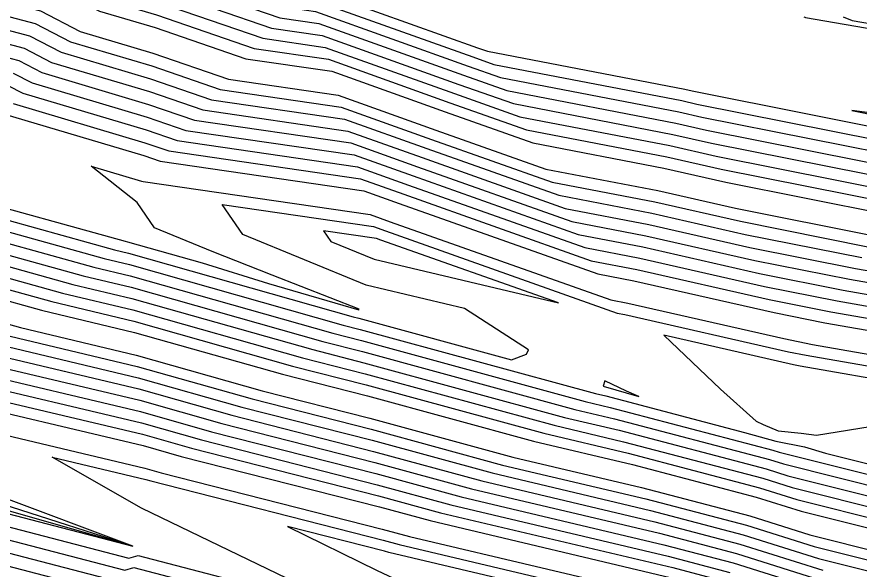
# Model space of a CAD drawing. Header units: millimetres. Extents: x 1157528 to 1158127, y 1280646 to 1281429.
# Drawn here: x 1157855.7 to 1157924.3, y 1281160.8 to 1281205.8 of the extents above; entities that cross this region are included whole.
import ezdxf

# ---------------------------------------------------------------- set-up
doc = ezdxf.new("R2010")
doc.units = ezdxf.units.MM
doc.layers.add('OCTUBRE', color=31, linetype='Continuous')

msp = doc.modelspace()

# ---------------------------------------------------------------- linework, layer by layer
at = {"layer": 'OCTUBRE', "flags": 128}
for points, elevation in [([(1157855.462, 1281229.074), (1157856.14, 1281229.078), (1157856.506, 1281228.612), (1157862.236, 1281224.817), (1157861.827, 1281224.951), (1157863.104, 1281224.088), (1157863.401, 1281223.786), (1157868.34, 1281219.867), (1157869.067, 1281218.997), (1157871.099, 1281215.807), (1157875.158, 1281210.119), (1157874.132, 1281209.973), (1157879.218, 1281208.225), (1157879.505, 1281208.183), (1157893.178, 1281203.288), (1157893.993, 1281202.999), (1157910.056, 1281199.908), (1157910.647, 1281199.774), (1157929.958, 1281195.93)], 321), ([(1157855.642, 1281220.541), (1157858.469, 1281218.901), (1157859.55, 1281217.606), (1157860.009, 1281216.885), (1157860.926, 1281215.6), (1157860.201, 1281215.496), (1157862.157, 1281213.874), (1157867.111, 1281211.294), (1157867.543, 1281211.166), (1157878.522, 1281207.392), (1157879.766, 1281207.211), (1157892.805, 1281202.543), (1157894.521, 1281201.934), (1157909.812, 1281198.992), (1157911.039, 1281198.713), (1157929.457, 1281195.048)], 321.5), ([(1157849.923, 1281215.867), (1157855.905, 1281216.479), (1157859.672, 1281213.65), (1157860.747, 1281213.367), (1157866.333, 1281210.458), (1157867.45, 1281210.126), (1157877.826, 1281206.56), (1157880.028, 1281206.239), (1157892.431, 1281201.798), (1157895.049, 1281200.87), (1157909.568, 1281198.076), (1157911.431, 1281197.652), (1157928.955, 1281194.165)], 322), ([(1157854.681, 1281215.461), (1157858.012, 1281212.96), (1157860.305, 1281212.356), (1157865.554, 1281209.622), (1157867.357, 1281209.086), (1157877.13, 1281205.727), (1157880.289, 1281205.267), (1157892.057, 1281201.053), (1157895.578, 1281199.805), (1157909.324, 1281197.16), (1157911.823, 1281196.592), (1157928.454, 1281193.282)], 322.5), ([(1157853.458, 1281214.442), (1157856.351, 1281212.27), (1157859.864, 1281211.344), (1157864.775, 1281208.787), (1157867.264, 1281208.046), (1157876.433, 1281204.894), (1157880.55, 1281204.294), (1157891.684, 1281200.308), (1157896.106, 1281198.741), (1157909.081, 1281196.244), (1157912.215, 1281195.531), (1157927.952, 1281192.399)], 323), ([(1157854.691, 1281211.579), (1157859.422, 1281210.333), (1157863.997, 1281207.951), (1157867.171, 1281207.006), (1157875.737, 1281204.062), (1157880.811, 1281203.322), (1157891.31, 1281199.563), (1157896.634, 1281197.676), (1157908.837, 1281195.328), (1157912.606, 1281194.471), (1157927.451, 1281191.516)], 323.5), ([(1157853.03, 1281210.889), (1157858.98, 1281209.322), (1157863.218, 1281207.115), (1157867.078, 1281205.966), (1157875.041, 1281203.229), (1157881.072, 1281202.35), (1157890.936, 1281198.818), (1157897.162, 1281196.612), (1157908.593, 1281194.412), (1157912.998, 1281193.41), (1157926.949, 1281190.634)], 324), ([(1157851.37, 1281210.199), (1157858.538, 1281208.31), (1157862.439, 1281206.279), (1157866.985, 1281204.926), (1157874.345, 1281202.396), (1157881.333, 1281201.378), (1157890.563, 1281198.073), (1157897.69, 1281195.547), (1157908.349, 1281193.496), (1157913.39, 1281192.35), (1157926.448, 1281189.751)], 324.5), ([(1157848.049, 1281208.818), (1157857.654, 1281206.288), (1157860.882, 1281204.607), (1157866.799, 1281202.846), (1157872.953, 1281200.731), (1157881.855, 1281199.433), (1157889.815, 1281196.583), (1157898.746, 1281193.418), (1157907.861, 1281191.665), (1157914.174, 1281190.228), (1157925.444, 1281187.985)], 325.5), ([(1157846.389, 1281208.128), (1157857.212, 1281205.276), (1157860.103, 1281203.771), (1157866.706, 1281201.806), (1157872.257, 1281199.898), (1157882.117, 1281198.461), (1157889.442, 1281195.838), (1157899.274, 1281192.354), (1157907.617, 1281190.749), (1157914.566, 1281189.168), (1157924.943, 1281187.103)], 326), ([(1157845.744, 1281207.17), (1157856.77, 1281204.265), (1157859.324, 1281202.935), (1157866.613, 1281200.766), (1157871.56, 1281199.065), (1157882.378, 1281197.489), (1157889.068, 1281195.093), (1157899.802, 1281191.289), (1157907.373, 1281189.833), (1157914.957, 1281188.107), (1157924.441, 1281186.22)], 326.5), ([(1157846.756, 1281205.776), (1157856.328, 1281203.254), (1157858.546, 1281202.099), (1157866.52, 1281199.726), (1157870.864, 1281198.233), (1157882.639, 1281196.516), (1157888.695, 1281194.348), (1157900.33, 1281190.225), (1157907.129, 1281188.917), (1157915.349, 1281187.047), (1157923.94, 1281185.337), (1157934.553, 1281183.483)], 327), ([(1157919.724, 1281205.806), (1157919.798, 1281205.786), (1157919.861, 1281205.758), (1157931.978, 1281203.675)], 320.5), ([(1157922.933, 1281205.815), (1157923.652, 1281205.499), (1157952.72, 1281200.501)], 319.5), ([(1157847.769, 1281204.381), (1157855.887, 1281202.242), (1157857.767, 1281201.263), (1157866.426, 1281198.686), (1157870.168, 1281197.4), (1157882.9, 1281195.544), (1157888.321, 1281193.603), (1157900.858, 1281189.16), (1157906.885, 1281188.001), (1157915.741, 1281185.986), (1157923.438, 1281184.454), (1157934.866, 1281182.458)], 327.5), ([(1157855.445, 1281201.231), (1157856.988, 1281200.427), (1157866.333, 1281197.646), (1157869.472, 1281196.567), (1157883.161, 1281194.572), (1157887.947, 1281192.858), (1157901.386, 1281188.096), (1157906.642, 1281187.085), (1157916.133, 1281184.925), (1157922.937, 1281183.571), (1157935.178, 1281181.433)], 328), ([(1157855.003, 1281200.22), (1157856.209, 1281199.591), (1157866.24, 1281196.606), (1157868.776, 1281195.735), (1157883.422, 1281193.6), (1157887.574, 1281192.113), (1157901.914, 1281187.032), (1157906.398, 1281186.169), (1157916.525, 1281183.865), (1157922.435, 1281182.689), (1157935.491, 1281180.408)], 328.5), ([(1157855.431, 1281198.755), (1157866.147, 1281195.566), (1157868.08, 1281194.902), (1157883.683, 1281192.627), (1157887.2, 1281191.368), (1157902.442, 1281185.967), (1157906.154, 1281185.253), (1157916.917, 1281182.804), (1157921.934, 1281181.806), (1157935.804, 1281179.383)], 329), ([(1157854.652, 1281197.919), (1157866.054, 1281194.526), (1157867.383, 1281194.069), (1157883.944, 1281191.655), (1157886.826, 1281190.623), (1157902.97, 1281184.903), (1157905.91, 1281184.337), (1157917.308, 1281181.744), (1157921.432, 1281180.923), (1157936.116, 1281178.358)], 329.5), ([(1157930.566, 1281197.252), (1157923.619, 1281198.175), (1157930.46, 1281196.813)], 320.5), ([(1157825.233, 1281196.348), (1157825.21, 1281196.228), (1157824.387, 1281189.325), (1157824.47, 1281189.114), (1157826.767, 1281182.999), (1157826.767, 1281182.998), (1157828.356, 1281179.584), (1157828.51, 1281179.558), (1157828.523, 1281179.466), (1157828.714, 1281179.391), (1157830.424, 1281178.759), (1157830.47, 1281178.737), (1157830.607, 1281178.839), (1157830.629, 1281178.83), (1157830.643, 1281178.81), (1157831.252, 1281178.064), (1157846.282, 1281175.711), (1157847.707, 1281175.329), (1157849.251, 1281174.901), (1157866.009, 1281170.923), (1157869.1, 1281170.046), (1157885.228, 1281165.938), (1157889.33, 1281164.819), (1157909.434, 1281160.064)], 339.5), ([(1157850.992, 1281191.306), (1157864.527, 1281187.553), (1157864.742, 1281187.501), (1157870.812, 1281185.78), (1157876.206, 1281184.111), (1157883.553, 1281181.971), (1157883.566, 1281182.02), (1157876.49, 1281184.779), (1157871.627, 1281186.726), (1157866.934, 1281188.646), (1157865.517, 1281190.706), (1157861.773, 1281193.665), (1157865.868, 1281192.446), (1157865.991, 1281192.404), (1157884.467, 1281189.711), (1157886.079, 1281189.133), (1157904.026, 1281182.774), (1157905.422, 1281182.505), (1157918.092, 1281179.622), (1157920.429, 1281179.157), (1157936.741, 1281176.308)], 330.5), ([(1157850.809, 1281190.418), (1157863.679, 1281186.85), (1157864.813, 1281186.58), (1157883.083, 1281181.399), (1157883.554, 1281181.279), (1157895.963, 1281177.893), (1157897.165, 1281178.366), (1157897.35, 1281178.707), (1157892.122, 1281182.08), (1157884.148, 1281183.981), (1157874.098, 1281188.093), (1157872.419, 1281190.533), (1157884.728, 1281188.738), (1157885.705, 1281188.388), (1157904.554, 1281181.709), (1157905.178, 1281181.589), (1157918.484, 1281178.562), (1157919.927, 1281178.275), (1157937.054, 1281175.283)], 331), ([(1157850.627, 1281189.531), (1157862.83, 1281186.147), (1157864.883, 1281185.659), (1157882.26, 1281180.731), (1157883.653, 1281180.377), (1157902.776, 1281175.158), (1157903.614, 1281174.96), (1157914.907, 1281171.994), (1157917.447, 1281171.279), (1157919.795, 1281170.815), (1157921.483, 1281170.32), (1157936.817, 1281166.472)], 331.5), ([(1157850.444, 1281188.643), (1157861.981, 1281185.444), (1157864.954, 1281184.738), (1157881.438, 1281180.063), (1157883.751, 1281179.474), (1157901.936, 1281174.512), (1157903.978, 1281174.029), (1157917.201, 1281170.556), (1157917.729, 1281170.39), (1157936.226, 1281165.748)], 332), ([(1157850.262, 1281187.756), (1157861.133, 1281184.741), (1157865.024, 1281183.817), (1157880.615, 1281179.396), (1157883.85, 1281178.572), (1157901.095, 1281173.866), (1157904.342, 1281173.098), (1157916.933, 1281169.791), (1157918.083, 1281169.43), (1157935.635, 1281165.025)], 332.5), ([(1157850.079, 1281186.868), (1157860.284, 1281184.038), (1157865.094, 1281182.896), (1157879.793, 1281178.728), (1157883.948, 1281177.669), (1157900.255, 1281173.22), (1157904.705, 1281172.167), (1157916.665, 1281169.026), (1157918.438, 1281168.469), (1157935.044, 1281164.302)], 333), ([(1157849.897, 1281185.981), (1157859.435, 1281183.335), (1157865.165, 1281181.975), (1157878.97, 1281178.06), (1157884.047, 1281176.767), (1157899.415, 1281172.573), (1157905.069, 1281171.236), (1157916.396, 1281168.261), (1157918.792, 1281167.509), (1157934.453, 1281163.578)], 333.5), ([(1157849.714, 1281185.093), (1157858.587, 1281182.633), (1157865.235, 1281181.054), (1157878.148, 1281177.392), (1157884.145, 1281175.865), (1157898.574, 1281171.927), (1157905.433, 1281170.305), (1157916.128, 1281167.496), (1157919.146, 1281166.548), (1157933.862, 1281162.855)], 334), ([(1157849.532, 1281184.205), (1157857.738, 1281181.93), (1157865.306, 1281180.133), (1157877.325, 1281176.724), (1157884.243, 1281174.962), (1157897.734, 1281171.281), (1157905.797, 1281169.374), (1157915.86, 1281166.731), (1157919.5, 1281165.588), (1157933.271, 1281162.132)], 334.5), ([(1157849.167, 1281182.43), (1157856.041, 1281180.524), (1157865.446, 1281178.291), (1157875.68, 1281175.389), (1157884.44, 1281173.158), (1157896.053, 1281169.989), (1157906.524, 1281167.512), (1157915.323, 1281165.201), (1157920.208, 1281163.667), (1157932.089, 1281160.685)], 335.5), ([(1157855.192, 1281179.821), (1157865.517, 1281177.37), (1157874.858, 1281174.721), (1157884.539, 1281172.255), (1157895.213, 1281169.342), (1157906.888, 1281166.581), (1157915.054, 1281164.436), (1157920.563, 1281162.706), (1157931.498, 1281159.962)], 336), ([(1157854.343, 1281179.118), (1157865.587, 1281176.449), (1157874.035, 1281174.053), (1157884.637, 1281171.353), (1157894.373, 1281168.696), (1157907.251, 1281165.65), (1157914.786, 1281163.671), (1157920.917, 1281161.746), (1157930.907, 1281159.238)], 336.5), ([(1157853.495, 1281178.415), (1157865.657, 1281175.528), (1157873.213, 1281173.385), (1157884.736, 1281170.45), (1157893.532, 1281168.05), (1157907.615, 1281164.719), (1157914.518, 1281162.906), (1157921.271, 1281160.785)], 337), ([(1157852.646, 1281177.713), (1157865.728, 1281174.607), (1157872.39, 1281172.717), (1157884.834, 1281169.548), (1157892.692, 1281167.404), (1157907.979, 1281163.788), (1157914.249, 1281162.141), (1157921.625, 1281159.825)], 337.5), ([(1157851.797, 1281177.01), (1157865.798, 1281173.686), (1157871.568, 1281172.049), (1157884.933, 1281168.646), (1157891.851, 1281166.758), (1157908.343, 1281162.857), (1157913.981, 1281161.376), (1157921.979, 1281158.864)], 338), ([(1157850.949, 1281176.307), (1157865.869, 1281172.765), (1157870.745, 1281171.382), (1157885.031, 1281167.743), (1157891.011, 1281166.111), (1157908.706, 1281161.926), (1157913.713, 1281160.611)], 338.5), ([(1157850.1, 1281175.604), (1157865.939, 1281171.844), (1157869.923, 1281170.714), (1157885.129, 1281166.841), (1157890.171, 1281165.465), (1157909.07, 1281160.995), (1157913.444, 1281159.846)], 339), ([(1157847.554, 1281173.496), (1157866.15, 1281169.081), (1157867.455, 1281168.71), (1157885.425, 1281164.134), (1157887.65, 1281163.527), (1157910.161, 1281158.202)], 340.5), ([(1157878.505, 1281159.728), (1157865.88, 1281165.838), (1157865.861, 1281165.843), (1157858.592, 1281169.971), (1157866.22, 1281168.16), (1157866.633, 1281168.043), (1157885.523, 1281163.231), (1157886.809, 1281162.88), (1157910.525, 1281157.271)], 341), ([(1157845.383, 1281167.893), (1157865.152, 1281162.738), (1157865.156, 1281162.739), (1157865.154, 1281162.744), (1157854.169, 1281166.873)], 340.5), ([(1157845.986, 1281166.673), (1157864.835, 1281161.758), (1157865.593, 1281161.99), (1157878.482, 1281158.615)], 341), ([(1157846.589, 1281165.454), (1157864.517, 1281160.779), (1157865.238, 1281160.999), (1157882.309, 1281156.53)], 341.5), ([(1157847.192, 1281164.234), (1157864.2, 1281159.799)], 342), ([(1157847.795, 1281163.014), (1157863.882, 1281158.819)], 342.5)]:
    msp.add_lwpolyline(points, dxfattribs=dict(at, elevation=elevation))
for points, elevation in [([(1157881.262, 1281187.54), (1157884.786, 1281186.098), (1157899.774, 1281182.526), (1157885.332, 1281187.643), (1157884.989, 1281187.766), (1157880.673, 1281188.395), (1157881.262, 1281187.54)], 331.5), ([(1157915.86, 1281172.91), (1157916.429, 1281172.641), (1157917.645, 1281172.111), (1157919.501, 1281171.925), (1157920.763, 1281171.766), (1157934.68, 1281174.011), (1157936.843, 1281174.349), (1157919.426, 1281177.392), (1157918.876, 1281177.501), (1157908.34, 1281179.898), (1157912.96, 1281175.504), (1157915.86, 1281172.91)], 331.5), ([(1157905.302, 1281175.364), (1157903.532, 1281176.204), (1157903.407, 1281175.746), (1157906.306, 1281174.928), (1157905.302, 1281175.364)], 331), ([(1157845.226, 1281168.429), (1157865.08, 1281162.761), (1157845.477, 1281169.055), (1157841.591, 1281169.598), (1157845.226, 1281168.429)], 340.5), ([(1157885.03, 1281160.774), (1157902.066, 1281152.755), (1157909.673, 1281149.861), (1157919.27, 1281148.474), (1157921.209, 1281148.249), (1157922.002, 1281148.434), (1157929.839, 1281148.965), (1157931.377, 1281148.522), (1157935.982, 1281148.762), (1157924.997, 1281152.005), (1157924.458, 1281152.14), (1157912.102, 1281156.021), (1157910.889, 1281156.34), (1157885.969, 1281162.234), (1157885.622, 1281162.329), (1157877.751, 1281164.334), (1157885.03, 1281160.774)], 341.5)]:
    msp.add_lwpolyline(points, close=True, dxfattribs=dict(at, elevation=elevation))

doc.saveas('drawing.dxf')
